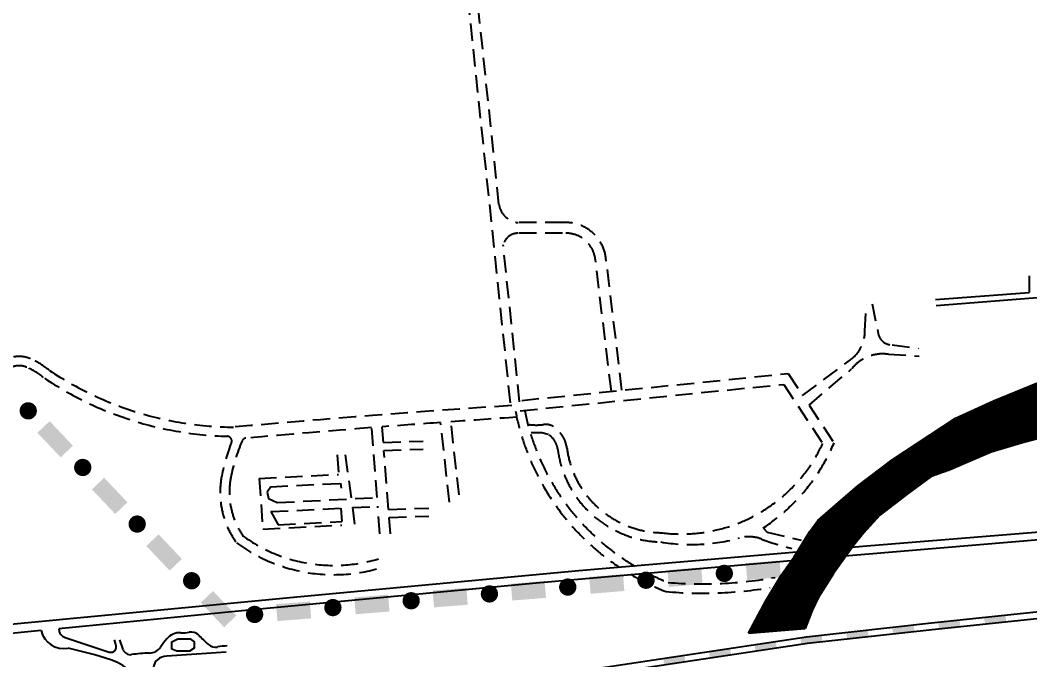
# Model space of a CAD drawing. Extents: x 549522 to 568491, y 7511769 to 7521280.
# Drawn here: x 563052 to 565236, y 7516619 to 7518003 of the extents above; entities that cross this region are included whole.
import ezdxf

# ---------------------------------------------------------------- set-up
doc = ezdxf.new("R2010")
doc.units = 0
doc.header["$LTSCALE"] = 150
doc.header["$MEASUREMENT"] = 0
doc.linetypes.add('HIDDEN', pattern=[0.375, 0.25, -0.125])
for name, color, linetype in [('HATCH', 150, 'CONTINUOUS'), ('L-FERREA', 6, 'CONTINUOUS'), ('LIMITE-PROJETO', 1, 'CONTINUOUS'), ('PROJECAO', 7, 'HIDDEN'), ('RIO', 4, 'CONTINUOUS'), ('RODOVIA', 10, 'CONTINUOUS'), ('RUA', 7, 'CONTINUOUS')]:
    doc.layers.add(name, color=color, linetype=linetype)
doc.styles.add('ARIAL', font='ARIAL.TTF')

# ---------------------------------------------------------------- blocks, each defined once
blk = doc.blocks.new('E')
at = {"layer": 'L-FERREA'}
blk.add_solid([(-22.9, -6), (-22.9, 6), (23.4, -6), (23.4, 6)], dxfattribs=at)
blk = doc.blocks.new('R')
at = {"layer": 'LIMITE-PROJETO', "const_width": 18.7}
blk.add_lwpolyline([(-75.2, 0.3, 1), (-93.9, 0.4, 1)], format="xyb", close=True, dxfattribs=at)
at = {"layer": 'LIMITE-PROJETO'}
blk.add_solid([(36.9, 17.7), (36.6, -18.8), (-36.4, 18.3), (-36.6, -18.3)], dxfattribs=at)

msp = doc.modelspace()

# ---------------------------------------------------------------- hatches: boundary and pattern name
at = {"layer": 'HATCH'}
h = msp.add_hatch(dxfattribs=at)
h.set_pattern_fill('ANSI31', color=256, scale=25, style=0)
h.set_pattern_definition([(45, (0, 17552.9602), (-2.2097086912, 2.2097086912), [])])
h.paths.add_polyline_path([(564627.1, 7516676.6), (564664.6, 7516746.4), (564698.7, 7516802.6), (564726, 7516841.8), (564760.1, 7516896.3), (564777.1, 7516920.2), (564816.3, 7516954.2), (564864.1, 7516995.1), (564937.9, 7517051.6), (565075.4, 7517141.6), (565157.3, 7517179.1), (565316.1, 7517244), (565545.7, 7517360.2), (565811.8, 7517463.6), (565873.2, 7517489.1), (565936.2, 7517528.3), (566009.5, 7517577.7), (566102.4, 7517641), (566159.5, 7517690.1), (566300, 7517834.4), (566321.5, 7517865.6), (566338.5, 7517899.6), (566346.3, 7517922.7), (566366.3, 7517997.7), (566399.4, 7518279.1), (566427.3, 7518362.6), (566549.9, 7518599.7), (566633.4, 7518673), (566691.3, 7518739.4), (566730.6, 7518783.7), (566754.4, 7518821.2), (566769.8, 7518846.7), (566781.7, 7518874), (566787.8, 7518902.8), (566790.2, 7518923.4), (566786.8, 7518942.1), (566778.3, 7518967.7), (566759.5, 7518991.5), (566735.7, 7519012), (566694.8, 7519032.4), (566652.1, 7519046), (566606.1, 7519059.6), (566525, 7519070.7), (566327.4, 7519062.7), (566142.5, 7519078.4), (566062.3, 7519061.6), (566023.2, 7519056.2), (565980.6, 7519057.9), (565915.8, 7519047.7), (565808.4, 7519023.9), (565634.5, 7518977.9), (565495.3, 7518917.9), (565399.5, 7518855.4), (565186.2, 7518778.6), (565128.3, 7518761.5), (565051.6, 7518751.3), (564960.9, 7518751.9), (564889.6, 7518756.4), (564797.6, 7518765), (564753.3, 7518773.5), (564702.1, 7518787.1), (564662.9, 7518807.5), (564632.3, 7518829.7), (564608.1, 7518857.2), (564586.2, 7518897.8), (564565.8, 7518955.7), (564543.6, 7519018.8), (564524.9, 7519063.1), (564495.9, 7519122.7), (564455, 7519177.2), (564391.9, 7519235.2), (564335.7, 7519255.5), (564252.1, 7519293), (564076.5, 7519398), (563970.9, 7519477), (563815.1, 7519612.9), (563757.8, 7519684.8), (563693.8, 7519771.6), (563669.2, 7519810.9), (563653.6, 7519852), (563638.7, 7519911.4), (563638.5, 7519977.8), (563649.7, 7520059.1), (563667.5, 7520115.8), (563698.2, 7520170.3), (563739.1, 7520221.4), (563776, 7520256.4), (563807.3, 7520279.3), (563840.3, 7520294.2), (563873.7, 7520298), (563923.2, 7520294.6), (563970.9, 7520299.7), (564022, 7520301.4), (564071.3, 7520297.6), (564438.8, 7520329.1), (564571.2, 7520358.5), (564688.2, 7520413.6), (564775, 7520490.7), (564962.4, 7520625.4), (565015.8, 7520677.9), (565073.7, 7520730.7), (565128.3, 7520778.4), (565164.1, 7520803.9), (565211.8, 7520829.5), (565264.6, 7520846.5), (565322.6, 7520856.7), (565439.9, 7520866.4), (565573.2, 7520890.8), (565713.2, 7520921), (566113.9, 7521073.6), (566407.4, 7521256), (566463, 7521279.9), (566559, 7521169.4), (566505.6, 7521160), (566449.3, 7521148), (566411.8, 7521136.1), (566362.4, 7521107.1), (566263.5, 7521040.7), (566203.2, 7520997.3), (566116.9, 7520911), (566032.2, 7520854.6), (565919.6, 7520817.3), (565541.8, 7520725.3), (565285.2, 7520645.4), (565156.9, 7520585.8), (564675.4, 7520307.5), (564506.1, 7520233.4), (564339.3, 7520185.8), (564221.4, 7520170.8), (563977.4, 7520192), (563921.5, 7520190.7), (563894.2, 7520192.4), (563865.2, 7520185.6), (563832.8, 7520165.2), (563803.8, 7520137.9), (563776.6, 7520100.4), (563751, 7520047.6), (563740.8, 7520005), (563742.5, 7519960.8), (563752.7, 7519916.5), (563786.8, 7519853.4), (563826, 7519793.8), (563882.3, 7519727.4), (563960.7, 7519647.3), (564081.7, 7519540), (564177.1, 7519463.4), (564240.2, 7519415.7), (564268.4, 7519398.2), (564328.6, 7519378.1), (564426.1, 7519311.7), (564552.3, 7519245.9), (564571.1, 7519223.3), (564640.2, 7518998.6), (564659.5, 7518971.1), (564681.7, 7518954), (564703.5, 7518941.6), (564773.7, 7518909.7), (564830, 7518885.9), (564887.9, 7518867.2), (564930.6, 7518860.3), (564958.5, 7518857), (565009, 7518863.8), (565073.7, 7518885.9), (565153.8, 7518908), (565198.4, 7518918.2), (565571.5, 7519052.8), (565610.7, 7519066.5), (565629.4, 7519076.7), (565663.5, 7519102.2), (565699.3, 7519129.5), (565741.9, 7519151.6), (565881.7, 7519207.8), (565955, 7519223.2), (566062.4, 7519233.4), (566180, 7519235.1), (566273.3, 7519234.6), (566430.6, 7519223.2), (566478.3, 7519214.7), (566536.2, 7519201), (566641.9, 7519170.4), (566705, 7519151.6), (566785.1, 7519117.6), (566868.6, 7519071.6), (566892.5, 7519054.5), (566912.9, 7519037.5), (566928.3, 7519015.4), (566940.2, 7518988.1), (566945.3, 7518957.4), (566940.7, 7518909.8), (566928.3, 7518885.9), (566901, 7518834.8), (566884, 7518804.1), (566856.3, 7518769.2), (566827.7, 7518737.7), (566767.9, 7518685.6), (566598.4, 7518482.2), (566541.8, 7518386), (566511.5, 7518258.9), (566511.5, 7518174.7), (566498.7, 7518083.6), (566476.6, 7517991.6), (566449.2, 7517890.1), (566428.8, 7517843.4), (566401.6, 7517788.9), (566372.6, 7517739.5), (566340.3, 7517689.8), (566297.6, 7517639), (566268.6, 7517608.3), (566238.2, 7517580.9), (566202.1, 7517557.2), (566149.3, 7517524.9), (566074.3, 7517484), (565995.9, 7517439.7), (565910.7, 7517392), (565845.9, 7517361.3), (565799.9, 7517347.7), (565743.6, 7517332.4), (565704.4, 7517318.8), (565656.7, 7517300), (565631.1, 7517294.9), (565595.3, 7517288.1), (565566.8, 7517277.8), (565435.4, 7517217.1), (565404.4, 7517185.9), (565355, 7517143.3), (565315.5, 7517117.2), (565285.1, 7517105.8), (565220.3, 7517088.8), (565152.1, 7517068.4), (565061.8, 7517029.2), (565022.6, 7517015.6), (564973.2, 7516979.8), (564911.8, 7516932.1), (564876, 7516892.9), (564855.6, 7516867.4), (564811.2, 7516806), (564778.8, 7516754.9), (564765.2, 7516726), (564749.9, 7516686.8)])

# ---------------------------------------------------------------- linework, layer by layer
msp.add_lwpolyline([(564627.1, 7516676.6), (564749.9, 7516686.8)], dxfattribs=at)
at = {"layer": 'L-FERREA'}
for points in [[(557555.5, 7515844.6, 0.081137), (558425.6, 7515880.5), (559328, 7515996.1), (559681.6, 7516041.1), (560361.1, 7516131.1), (561064.1, 7516212.5), (562084.4, 7516332.4), (562841, 7516420.3), (563310.4, 7516473.8), (564197.8, 7516585.2), (564752.9, 7516668.7), (565023, 7516698.7), (565715.3, 7516771.5), (566199.7, 7516831.5), (566705.6, 7516897.9), (567633.7, 7517005), (568000, 7517049.6)], [(557553.8, 7515830.7, 0.081088), (558427.9, 7515866.7), (559329.7, 7515982.3), (559683.5, 7516027.2), (560362.8, 7516117.2), (561065.8, 7516198.6), (562086, 7516318.5), (562842.6, 7516406.3), (563312.1, 7516459.9), (564199.7, 7516571.3), (564754.8, 7516654.8), (565024.5, 7516684.8), (565716.9, 7516757.6), (566201.5, 7516817.6), (566707.3, 7516884), (567635.3, 7516991.1), (568000, 7517035.5)]]:
    msp.add_lwpolyline(points, format="xyb", dxfattribs=at)
at = {"layer": 'PROJECAO'}
for p, q in [((564225.3, 7517564.9), (564128.9, 7517564.9)), ((564225.3, 7517541.9), (564128.9, 7517541.9)), ((564330.8, 7517199.9), (564296.2, 7517485.2)), ((564353.6, 7517202.6), (564319.1, 7517487.9)), ((564879.3, 7517330.8), (564882, 7517387.2)), ((564895, 7517389.1), (564907.9, 7517325.3)), ((564938.5, 7517300.3), (564994.9, 7517292.9)), ((564930.1, 7517280), (564996.8, 7517276.3)), ((564744.6, 7517191.2), (564847.8, 7517268)), ((564136.8, 7517180.4), (564713.5, 7517238.4)), ((564713.5, 7517238.4), (564744.6, 7517191.2)), ((564758.5, 7517170.2), (564850.6, 7517248.5)), ((564133.4, 7517157.7), (564703.7, 7517215)), ((564703.7, 7517215), (564788, 7517087.1)), ((564758.5, 7517170.2), (564812.5, 7517088.3)), ((563980.7, 7516960), (563961.5, 7517132.5)), ((564001.3, 7516975.9), (563983.7, 7517134.1)), ((563823.8, 7516970.1), (563812.2, 7517121.3)), ((563837.5, 7517089.3), (563834.9, 7517123.1)), ((564180, 7517109.9), (564157.3, 7517109.9)), ((564194.3, 7517106.7), (564180, 7517109.9)), ((563837.5, 7517089.3), (563923.3, 7517091.9)), ((563737.9, 7517062.2), (563740.8, 7517020)), ((563755.2, 7517062.2), (563768, 7516967.2)), ((563838.8, 7517072.1), (563923.3, 7517074.7)), ((563848.7, 7516944.4), (563838.8, 7517072.1)), ((563569.2, 7517011.4), (563740.8, 7517020)), ((563569.2, 7517011.4), (563576.6, 7516902)), ((563593.8, 7516993.3), (563586.2, 7516981.6)), ((563593.8, 7516993.3), (563745.1, 7517000.9)), ((563745.1, 7517000.9), (563746.6, 7516990.2)), ((563586.2, 7516981.6), (563589.1, 7516968.1)), ((563589.1, 7516968.1), (563607.8, 7516959.2)), ((563607.8, 7516959.2), (563823.8, 7516970.1)), ((563770.5, 7516948.5), (563825.3, 7516951.2)), ((563829.9, 7516891.5), (563825.3, 7516951.2)), ((563594, 7516939.6), (563745.8, 7516947.2)), ((563594, 7516939.6), (563610.3, 7516911.3)), ((563745.8, 7516947.2), (563747.8, 7516918.2)), ((563770.5, 7516948.5), (563775.4, 7516912.5)), ((563848.7, 7516944.4), (563935.7, 7516947)), ((563850, 7516927.2), (563935.7, 7516929.8)), ((563852.7, 7516891.5), (563850, 7516927.2)), ((563576.6, 7516902), (563747.5, 7516910.6)), ((563610.3, 7516911.3), (563747.8, 7516918.2)), ((564658.9, 7516904.2), (564668, 7516895.1)), ((564668, 7516895.1), (564741.1, 7516877.7))]:
    msp.add_line(p, q, dxfattribs=at)
for points in [[(564112.5, 7517175.3), (563983.5, 7518406, 0.171774), (563905.3, 7518570), (563217.2, 7519343.6, -0.168122), (563135.1, 7519679.6), (563154.7, 7520105.4, 0.313358), (563068.7, 7520242.1, -0.046671), (562924, 7520320.3, 0.167905), (562681.6, 7520300.8), (562275.1, 7520167.9), (562124.6, 7520048.3, 0.224048)], [(564087.6, 7517604.4), (564003.4, 7518408, 0.142624), (563941.5, 7518559.4)], [(564132.4, 7517177.4), (564096.8, 7517516.6, 0.142624)]]:
    msp.add_lwpolyline(points, format="xyb", dxfattribs=at)
for centre, radius, start, end in [((564133.8, 7517611.3), 46.7, 188.507, 263.9888), ((564231.9, 7517477.4), 87.8, 6.8968, 95.8208), ((564128.9, 7517508.9), 33, 90, 166.5739), ((564231.9, 7517477.4), 64.8, 6.8968, 95.8208), ((564801.3, 7517330.6), 78, 306.6408, 0.1986), ((564938.2, 7517331.2), 30.9, 191.0453, 270.4133), ((564917.8, 7517194.9), 86, 81.7393, 141.3772), ((563049.7, 7517212.7), 62.6, 66.7159, 134.0483), ((563049.7, 7517212.7), 42.6, 66.7159, 134.0483), ((563007.3, 7517114.3), 169.7, 50.4589, 66.7159), ((563007.3, 7517114.3), 149.7, 50.4589, 66.7159), ((563518.6, 7517845.9), 723.5, 236.1299, 269.5941), ((563518.6, 7517845.9), 743.5, 236.1299, 268.5513), ((565804.1, 7491456.3), 25768.2, 93.75791, 95.09989), ((564639.4, 7517256.7), 525.7, 190.9254, 236.4263), ((564639.4, 7517256.7), 505.7, 190.9254, 239.3748), ((565815.5, 7491431.1), 25768.2, 94.12593, 94.4082), ((565815.5, 7491431.1), 25768.2, 93.75791, 94.07652), ((564168.7, 7517247.5), 120.5, 262.4035, 277.5965), ((564188.6, 7517097.9), 30.5, 57.3622, 97.5965), ((563499.6, 7517092.6), 10, 338.3903, 88.5513), ((565815.5, 7491431.1), 25768.2, 94.45886, 95.06544), ((564169.8, 7517068.5), 45.4, 7.4336, 57.3622), ((564169.8, 7517068.5), 65.4, 7.4336, 57.3622), ((563886.4, 7516939.4), 406.1, 158.3903, 168.9726), ((563886.4, 7516939.4), 386.1, 156.609, 168.9726), ((563541.2, 7517088.7), 10, 95.0654, 156.609), ((564481.8, 7517228.2), 337.1, 262.5785, 335.2566), ((564431.5, 7517249.9), 413.9, 303.3371, 337.0143), ((564443.1, 7517104.2), 230.3, 187.4336, 268.6653), ((564443.1, 7517104.2), 210.3, 187.4336, 268.6653), ((563670, 7516981.6), 185.6, 168.9726, 216.0478), ((563670, 7516981.6), 165.6, 168.9726, 214.9952), ((563730.1, 7517157.1), 333.9, 234.1104, 286.9164), ((564628.2, 7516809), 76.3, 69.0148, 105.5362), ((563730.1, 7517157.1), 353.9, 233.5734, 286.9164), ((564503.5, 7517257.5), 389.1, 260.276, 285.5362), ((564836.5, 7517352.3), 505.5, 249.0148, 256.8172), ((564639.4, 7517256.7), 525.7, 239.6773, 248.7686), ((564639.4, 7517256.7), 505.7, 243.0121, 248.4478), ((564528.3, 7517662.9), 879.7, 265.1311, 280.2832), ((564528.3, 7517662.9), 899.7, 264.9451, 279.334)]:
    msp.add_arc(centre, radius, start, end, dxfattribs=at)
at = {"layer": 'RIO'}
for points in [[(564627.1, 7516676.6), (564664.6, 7516746.4), (564698.7, 7516802.6), (564726, 7516841.8), (564760.1, 7516896.3), (564777.1, 7516920.2), (564816.3, 7516954.2), (564864.1, 7516995.1), (564937.9, 7517051.6), (565075.4, 7517141.6), (565157.3, 7517179.1), (565316.1, 7517244)], [(565285.1, 7517105.8), (565220.3, 7517088.8), (565152.1, 7517068.4), (565061.8, 7517029.2), (565022.6, 7517015.6), (564973.2, 7516979.8), (564911.8, 7516932.1), (564876, 7516892.9), (564855.6, 7516867.4), (564811.2, 7516806), (564778.8, 7516754.9), (564765.2, 7516726), (564749.9, 7516686.8)]]:
    msp.add_lwpolyline(points, dxfattribs=at)
at = {"layer": 'RODOVIA'}
msp.add_lwpolyline([(568000, 7517145.4), (567977.3, 7517142.9), (567363, 7517083.8), (566752, 7517022.5), (566129.2, 7516969.1), (565506.3, 7516915.7), (564883.4, 7516864.6), (564260.6, 7516811.2), (563635.5, 7516753.3), (563008, 7516693.1), (562380.6, 7516635.1), (561751, 7516579.5), (561119, 7516526.1), (560745.6, 7516496.1, -0.229591), (560688, 7516529.5, 0.281912), (560625.4, 7516557.9), (560441.9, 7516535.2, 0.368002), (560402.9, 7516506.8, -0.268768), (560354.2, 7516455.7), (560009.7, 7516419.3), (559391.4, 7516354.6)], format="xyb", dxfattribs=at)
at = {"layer": 'RODOVIA', "linetype": 'CONTINUOUS'}
for points in [[(568000, 7517132), (567982.4, 7517130.2), (567351.6, 7517065.2), (566704.8, 7517000.7), (566070.6, 7516947.3), (565436.4, 7516893.9), (564802.2, 7516840.5), (564167.9, 7516784.9), (563531.4, 7516724.7), (563135.8, 7516685.9)], [(563097.2, 7516682.1), (562894.9, 7516662.2), (562258.4, 7516599.7), (561621.9, 7516541.8), (560985.4, 7516483.9), (560348.9, 7516428.2), (559712.4, 7516365.8), (559082.8, 7516305.6), (558459.9, 7516245.4), (558175.7, 7516215.8), (557832.5, 7516180.6), (557648.4, 7516151.1), (557533.9, 7516119)]]:
    msp.add_lwpolyline(points, dxfattribs=at)
at = {"layer": 'RUA'}
for p, q in [((565234.9, 7517449.7), (565234.9, 7517414)), ((565032.3, 7517398.3), (565234.9, 7517414)), ((565033.4, 7517385.9), (565458.1, 7517418.8)), ((563148.9, 7516667.6), (563244.6, 7516635.7)), ((563258.9, 7516652.2), (563255.6, 7516662.1)), ((563266.6, 7516662.1), (563274.3, 7516641.2)), ((563497.5, 7516635.7), (563368.9, 7516626.9))]:
    msp.add_line(p, q, dxfattribs=at)
msp.add_lwpolyline([(563379.9, 7516642.3), (563379.9, 7516657.7), (563393.1, 7516664.3), (563419.4, 7516664.3), (563428.2, 7516657.7), (563428.2, 7516644.5), (563418.3, 7516637.9), (563390.9, 7516637.9), (563379.9, 7516642.3)], dxfattribs=at)
for centre, radius, start, end in [((563146.4, 7516693.7), 50.5, 193.2767, 280.4599), ((563153.2, 7516684.5), 17.4, 175.564, 255.9591), ((563397.3, 7516640.4), 37.2, 86.4081, 139.9615), ((563404.1, 7516748), 70.7, 266.4081, 280.7398), ((563421.6, 7516655.9), 23.1, 44.2309, 100.7398), ((563691, 7516918.2), 352.9, 224.2309, 228.9035), ((562972.8, 7515777.2), 885.8, 71.9058, 78.0941), ((563248, 7516647.2), 12, 253.3725, 24.7612), ((563331, 7516663.2), 29.7, 270.9269, 326.262), ((563522, 7516535.6), 200, 139.9615, 146.262), ((563474.7, 7516670.1), 23.8, 228.9035, 280.068), ((563504.7, 7516500.8), 148.3, 91.9421, 100.068), ((563290.4, 7516647.1), 17.1, 200.2373, 278.8648), ((563336, 7516354.5), 279, 90.9269, 98.8648), ((563371.3, 7516591.4), 35.6, 93.909, 128.5662), ((563209.2, 7516506.9), 118.8, 25.9011, 70.9845), ((563363.4, 7516601.3), 23, 128.5662, 204.425)]:
    msp.add_arc(centre, radius, start, end, dxfattribs=at)

# ---------------------------------------------------------------- block references
at = {"layer": 'L-FERREA'}
for p, rotation in [((565160.9, 7516706.2), 6.005038070674024), ((564962.1, 7516684.9), 6.335983082412141), ((565061.5, 7516695.7), 6.005038070674024), ((564763.3, 7516662.8), 6.335983082412141), ((564862.7, 7516673.9), 6.335983082412141), ((564664.4, 7516648.3), 8.557600840133361), ((564466.6, 7516618.6), 8.557600840133361), ((564565.5, 7516633.4), 8.557600840133361)]:
    msp.add_blockref('E', p, dxfattribs=dict(at, rotation=rotation))
at = {"layer": 'LIMITE-PROJETO'}
for p, rotation in [((563127.7, 7517096.5), 313.8817670413154), ((563245.6, 7516974), 313.8817670413154), ((563363.4, 7516851.5), 313.8817670413154), ((564490, 7516798.2), 4.995343544769614), ((564659.4, 7516813), 4.995343544769614), ((563481.2, 7516728.9), 313.8817670413154), ((564320.7, 7516783.4), 4.995343544769614), ((563982, 7516753.8), 4.995343544769614), ((564151.3, 7516768.6), 4.995343544769614), ((563812.6, 7516739), 4.995343544769614), ((563643.3, 7516724.2), 4.995343544769614)]:
    msp.add_blockref('R', p, dxfattribs=dict(at, rotation=rotation))

# ---------------------------------------------------------------- texts
at = {"layer": 'HATCH', "color": 7, "style": 'ARIAL'}
for s, rotation, p in [('SUL', 27.913, (565007.7, 7517019.5)), ('DO', 66.5731, (564731, 7516688.4))]:
    msp.add_text(s, height=49.5, rotation=rotation, dxfattribs=at).set_placement(p)

doc.saveas('drawing.dxf')
